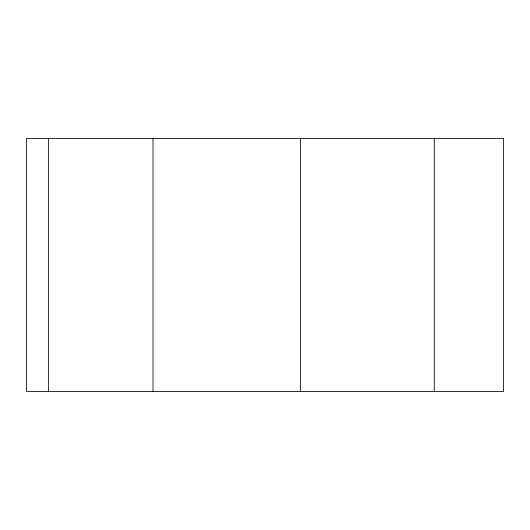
<?xml version="1.0" encoding="UTF-8"?>
<svg xmlns="http://www.w3.org/2000/svg" width="530" height="530" viewBox="0 0 530 530"><rect width="100%" height="100%" fill="white"/><g stroke="black" fill="none" stroke-linecap="round" stroke-linejoin="round"><path stroke-width="0.79" d="M434.289 138.496L434.289 391.504M300.417 138.496L300.417 391.504M153.018 138.496L153.018 391.504M48.389 138.496L48.389 391.504M503.5 138.496L26.5 138.496L26.5 391.504L503.5 391.504L503.5 138.496"/></g></svg>
